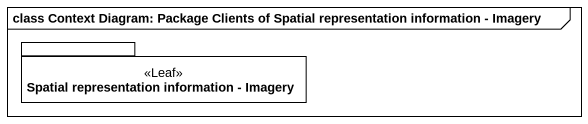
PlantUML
@startuml
mainframe class Context Diagram: Package Clients of Spatial representation information - Imagery
package "Spatial representation information - Imagery" as Spatial_representation <<Leaf>> {
}
@enduml
